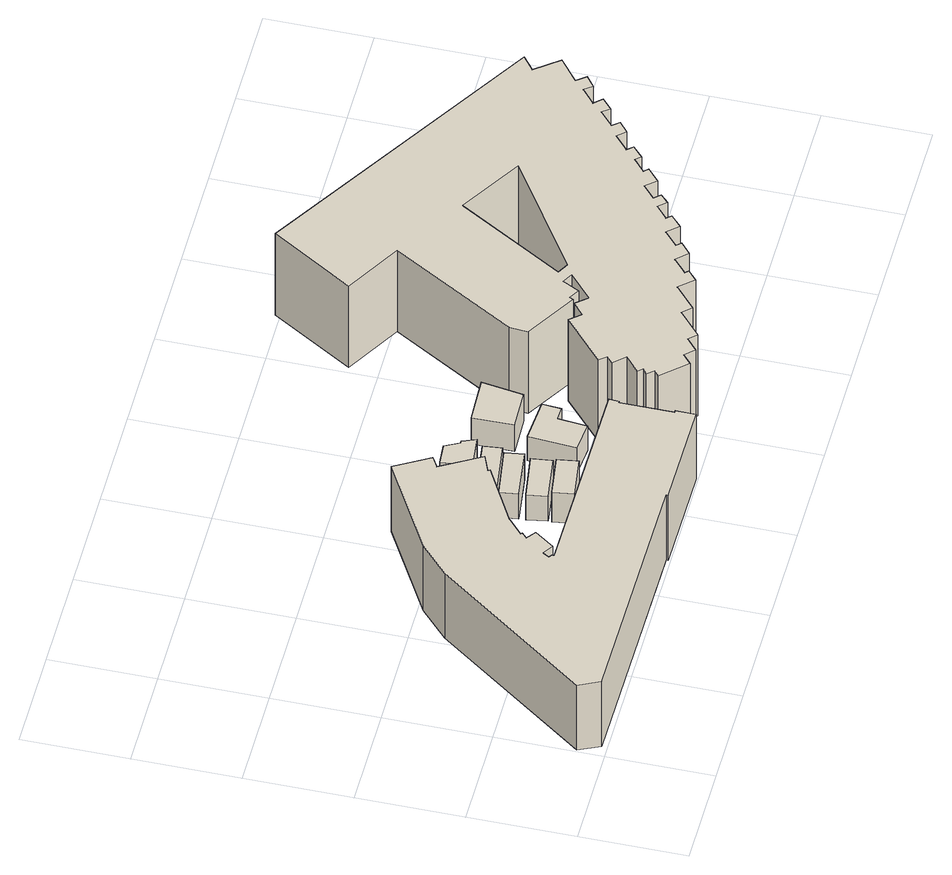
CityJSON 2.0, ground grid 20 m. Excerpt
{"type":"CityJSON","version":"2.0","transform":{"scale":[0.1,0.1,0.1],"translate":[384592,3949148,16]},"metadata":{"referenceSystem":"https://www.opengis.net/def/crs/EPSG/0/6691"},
"CityObjects":{
"building1":{"type":"Building","attributes":{"class":3002,"usage":412,"measuredHeight":24.3,"storeysAboveGround":7,"storeysBelowGround":1,"prefecture":13,"city":13104,"footprintArea":1644.53,"fireproofType":1001,"coverageRatio":60,"floorAreaRatio":300,"surveyYear":2021,"urbanPlanType":21,"areaClassificationType":22,"landUseType":211,"districts":"5","detailedUsage":"1320","floodRisk_description":10,"floodRisk_rank":1,"floodRisk_depth":0.04,"floodRisk_adminType":2,"floodRisk_scale":2},"geometry":[{"type":"Solid","lod":"1","boundaries":[[[[0,1,2,3,4,5,6,7,8,9,10,11,12,13,14,15,16,17,18,19,20,21,22,23,24,25,26,27]],[[0,27,28,29]],[[27,26,30,28]],[[26,25,31,30]],[[25,24,32,31]],[[24,23,33,32]],[[23,22,34,33]],[[22,21,35,34]],[[21,20,36,35]],[[20,19,37,36]],[[19,18,38,37]],[[18,17,39,38]],[[17,16,40,39]],[[16,15,41,40]],[[15,14,42,41]],[[14,13,43,42]],[[13,12,44,43]],[[12,11,45,44]],[[11,10,46,45]],[[10,9,47,46]],[[9,8,48,47]],[[8,7,49,48]],[[7,6,50,49]],[[6,5,51,50]],[[5,4,52,51]],[[4,3,53,52]],[[3,2,54,53]],[[2,1,55,54]],[[1,0,29,55]],[[29,28,30,31,32,33,34,35,36,37,38,39,40,41,42,43,44,45,46,47,48,49,50,51,52,53,54,55]]]]}]},
"building2":{"type":"Building","attributes":{"class":3001,"usage":411,"measuredHeight":8.4,"storeysAboveGround":3,"storeysBelowGround":0,"prefecture":13,"city":13104,"footprintArea":28.53,"fireproofType":1002,"coverageRatio":60,"floorAreaRatio":300,"surveyYear":2021,"urbanPlanType":21,"areaClassificationType":22,"landUseType":211,"districts":"5","detailedUsage":"1310","floodRisk_description":10,"floodRisk_rank":1,"floodRisk_depth":0.34,"floodRisk_adminType":2,"floodRisk_scale":2},"geometry":[{"type":"Solid","lod":"1","boundaries":[[[[56,57,58,59]],[[56,59,60,61]],[[59,58,62,60]],[[58,57,63,62]],[[57,56,61,63]],[[61,60,62,63]]]]}]},
"building3":{"type":"Building","attributes":{"class":3001,"usage":411,"measuredHeight":7.1,"storeysAboveGround":3,"storeysBelowGround":0,"prefecture":13,"city":13104,"footprintArea":50.86,"fireproofType":1002,"coverageRatio":60,"floorAreaRatio":300,"surveyYear":2021,"urbanPlanType":21,"areaClassificationType":22,"landUseType":211,"districts":"5","detailedUsage":"1310","floodRisk_description":10,"floodRisk_rank":1,"floodRisk_depth":0.21,"floodRisk_adminType":2,"floodRisk_scale":2},"geometry":[{"type":"Solid","lod":"1","boundaries":[[[[64,65,66,67]],[[64,67,68,69]],[[67,66,70,68]],[[66,65,71,70]],[[65,64,69,71]],[[69,68,70,71]]]]}]},
"building4":{"type":"Building","attributes":{"class":3001,"usage":412,"measuredHeight":6.5,"storeysAboveGround":2,"storeysBelowGround":0,"prefecture":13,"city":13104,"footprintArea":42.41,"fireproofType":1003,"coverageRatio":60,"floorAreaRatio":300,"surveyYear":2021,"urbanPlanType":21,"areaClassificationType":22,"landUseType":211,"districts":"5","detailedUsage":"1320","floodRisk_description":10,"floodRisk_rank":1,"floodRisk_depth":0.34,"floodRisk_adminType":2,"floodRisk_scale":2},"geometry":[{"type":"Solid","lod":"1","boundaries":[[[[72,73,74,75]],[[72,75,76,77]],[[75,74,78,76]],[[74,73,79,78]],[[73,72,77,79]],[[77,76,78,79]]]]}]},
"building5":{"type":"Building","attributes":{"class":3001,"usage":461,"measuredHeight":6.7,"storeysAboveGround":9999,"storeysBelowGround":9999,"prefecture":13,"city":13104,"footprintArea":-9999,"fireproofType":1011,"coverageRatio":60,"floorAreaRatio":300,"surveyYear":1,"urbanPlanType":21,"areaClassificationType":22,"landUseType":211,"districts":"5","detailedUsage":"0","floodRisk_description":10,"floodRisk_rank":1,"floodRisk_depth":0.34,"floodRisk_adminType":2,"floodRisk_scale":2},"geometry":[{"type":"Solid","lod":"1","boundaries":[[[[80,81,82,83]],[[80,83,84,85]],[[83,82,86,84]],[[82,81,87,86]],[[81,80,85,87]],[[85,84,86,87]]]]}]},
"building6":{"type":"Building","attributes":{"class":3001,"usage":411,"measuredHeight":7.8,"storeysAboveGround":3,"storeysBelowGround":0,"prefecture":13,"city":13104,"footprintArea":42.02,"fireproofType":1002,"coverageRatio":60,"floorAreaRatio":300,"surveyYear":2021,"urbanPlanType":21,"areaClassificationType":22,"landUseType":211,"districts":"5","detailedUsage":"1310","floodRisk_description":10,"floodRisk_rank":1,"floodRisk_depth":0.34,"floodRisk_adminType":2,"floodRisk_scale":2},"geometry":[{"type":"Solid","lod":"1","boundaries":[[[[88,89,90,91]],[[88,91,92,93]],[[91,90,94,92]],[[90,89,95,94]],[[89,88,93,95]],[[93,92,94,95]]]]}]},
"building7":{"type":"Building","attributes":{"class":3001,"usage":411,"measuredHeight":8,"storeysAboveGround":3,"storeysBelowGround":0,"prefecture":13,"city":13104,"footprintArea":50.86,"fireproofType":1002,"coverageRatio":60,"floorAreaRatio":300,"surveyYear":2021,"urbanPlanType":21,"areaClassificationType":22,"landUseType":211,"districts":"5","detailedUsage":"1310","floodRisk_description":10,"floodRisk_rank":1,"floodRisk_depth":0.21,"floodRisk_adminType":2,"floodRisk_scale":2},"geometry":[{"type":"Solid","lod":"1","boundaries":[[[[96,97,98,99,100,101]],[[96,101,102,103]],[[101,100,104,102]],[[100,99,105,104]],[[99,98,106,105]],[[98,97,107,106]],[[97,96,103,107]],[[103,102,104,105,106,107]]]]}]},
"building8":{"type":"Building","attributes":{"class":3001,"usage":411,"measuredHeight":8.7,"storeysAboveGround":2,"storeysBelowGround":0,"prefecture":13,"city":13104,"footprintArea":61.2,"fireproofType":1002,"coverageRatio":60,"floorAreaRatio":300,"surveyYear":2021,"urbanPlanType":21,"areaClassificationType":22,"landUseType":211,"districts":"5","detailedUsage":"1310","floodRisk_description":10,"floodRisk_rank":2,"floodRisk_depth":0.72,"floodRisk_adminType":2,"floodRisk_scale":2},"geometry":[{"type":"Solid","lod":"1","boundaries":[[[[108,109,110,111,112,113]],[[108,113,114,115]],[[113,112,116,114]],[[112,111,117,116]],[[111,110,118,117]],[[110,109,119,118]],[[109,108,115,119]],[[115,114,116,117,118,119]]]]}]},
"building9":{"type":"Building","attributes":{"class":3001,"usage":411,"measuredHeight":8.8,"storeysAboveGround":2,"storeysBelowGround":0,"prefecture":13,"city":13104,"footprintArea":63.61,"fireproofType":1003,"coverageRatio":60,"floorAreaRatio":300,"surveyYear":2021,"urbanPlanType":21,"areaClassificationType":22,"landUseType":211,"districts":"5","detailedUsage":"1310","floodRisk_description":10,"floodRisk_rank":2,"floodRisk_depth":0.62,"floodRisk_adminType":2,"floodRisk_scale":2},"geometry":[{"type":"Solid","lod":"1","boundaries":[[[[120,121,122,123]],[[120,123,124,125]],[[123,122,126,124]],[[122,121,127,126]],[[121,120,125,127]],[[125,124,126,127]]]]}]},
"building10":{"type":"Building","attributes":{"class":3002,"usage":412,"measuredHeight":20.8,"storeysAboveGround":5,"storeysBelowGround":0,"prefecture":13,"city":13104,"footprintArea":2749.16,"fireproofType":1001,"coverageRatio":60,"floorAreaRatio":300,"surveyYear":2021,"urbanPlanType":21,"areaClassificationType":22,"landUseType":211,"districts":"5","detailedUsage":"1320","floodRisk_description":10,"floodRisk_rank":2,"floodRisk_depth":0.67,"floodRisk_adminType":2,"floodRisk_scale":2},"geometry":[{"type":"Solid","lod":"1","boundaries":[[[[128,129,130,131,132,133,134,135,136,137,138,139,140,141,142,143,144,145,146,147,148,149,150,151,152,153,154,155,156,157,158,159,160,161,162,163,164,165,166,167,168,169,170,171,172,173,174,175,176,177,178,179,180,181,182,183,184,185,186,187,188,189,190,191,192,193,194,195,196],[197,198,199,200]],[[128,196,201,202]],[[196,195,203,201]],[[195,194,204,203]],[[194,193,205,204]],[[193,192,206,205]],[[192,191,207,206]],[[191,190,208,207]],[[190,189,209,208]],[[189,188,210,209]],[[188,187,211,210]],[[187,186,212,211]],[[186,185,213,212]],[[185,184,214,213]],[[184,183,215,214]],[[183,182,216,215]],[[182,181,217,216]],[[181,180,218,217]],[[180,179,219,218]],[[179,178,220,219]],[[178,177,221,220]],[[177,176,222,221]],[[176,175,223,222]],[[175,174,224,223]],[[174,173,225,224]],[[173,172,226,225]],[[172,171,227,226]],[[171,170,228,227]],[[170,169,229,228]],[[169,168,230,229]],[[168,167,231,230]],[[167,166,232,231]],[[166,165,233,232]],[[165,164,234,233]],[[164,163,235,234]],[[163,162,236,235]],[[162,161,237,236]],[[161,160,238,237]],[[160,159,239,238]],[[159,158,240,239]],[[158,157,241,240]],[[157,156,242,241]],[[156,155,243,242]],[[155,154,244,243]],[[154,153,245,244]],[[153,152,246,245]],[[152,151,247,246]],[[151,150,248,247]],[[150,149,249,248]],[[149,148,250,249]],[[148,147,251,250]],[[147,146,252,251]],[[146,145,253,252]],[[145,144,254,253]],[[144,143,255,254]],[[143,142,256,255]],[[142,141,257,256]],[[141,140,258,257]],[[140,139,259,258]],[[139,138,260,259]],[[138,137,261,260]],[[137,136,262,261]],[[136,135,263,262]],[[135,134,264,263]],[[134,133,265,264]],[[133,132,266,265]],[[132,131,267,266]],[[131,130,268,267]],[[130,129,269,268]],[[129,128,202,269]],[[197,200,270,271]],[[200,199,272,270]],[[199,198,273,272]],[[198,197,271,273]],[[202,201,203,204,205,206,207,208,209,210,211,212,213,214,215,216,217,218,219,220,221,222,223,224,225,226,227,228,229,230,231,232,233,234,235,236,237,238,239,240,241,242,243,244,245,246,247,248,249,250,251,252,253,254,255,256,257,258,259,260,261,262,263,264,265,266,267,268,269],[271,270,272,273]]]]}]}
},
"vertices":[
[21,10,13],[2,50,13],[212,338,13],[268,390,13],[442,489,13],[480,424,13],[460,412,13],[504,337,13],[472,324,13],[474,320,13],[368,261,13],[336,232,13],[339,230,13],[329,220,13],[346,207,13],[320,170,13],[300,183,13],[293,171,13],[299,167,13],[299,163,13],[690,160,13],[689,141,13],[686,141,13],[686,41,13],[690,41,13],[690,3,13],[487,4,13],[487,8,13],[487,8,175],[21,10,175],[487,4,175],[690,3,175],[690,41,175],[686,41,175],[686,141,175],[689,141,175],[690,160,175],[299,163,175],[299,167,175],[293,171,175],[300,183,175],[320,170,175],[346,207,175],[329,220,175],[339,230,175],[336,232,175],[368,261,175],[474,320,175],[472,324,175],[504,337,175],[460,412,175],[480,424,175],[442,489,175],[268,390,175],[212,338,175],[2,50,175],
[532,224,10],[612,235,10],[618,195,10],[538,184,10],[538,184,84],[532,224,84],[618,195,84],[612,235,84],
[542,429,13],[548,375,13],[507,371,13],[501,424,13],[501,424,77],[542,429,77],[507,371,77],[548,375,77],
[620,242,10],[533,230,10],[527,269,10],[615,282,10],[615,282,72],[620,242,72],[527,269,72],[533,230,72],
[621,294,11],[525,281,11],[520,316,11],[616,330,11],[616,330,74],[621,294,74],[520,316,74],[525,281,74],
[623,333,12],[519,319,12],[514,355,12],[619,369,12],[619,369,78],[623,333,78],[514,355,78],[519,319,78],
[625,380,13],[562,372,13],[555,430,13],[596,433,13],[610,406,13],[614,406,13],[614,406,86],[625,380,86],[610,406,86],[596,433,86],[555,430,86],[562,372,86],
[660,209,10],[667,300,10],[749,294,10],[746,258,10],[721,259,10],[716,204,10],[716,204,71],[660,209,71],[721,259,71],[746,258,71],[749,294,71],[667,300,71],
[680,404,13],[768,407,13],[756,328,13],[681,326,13],[681,326,79],[680,404,79],[756,328,79],[768,407,79],
[913,295,10],[897,264,10],[878,275,10],[874,268,10],[779,326,10],[782,360,10],[918,594,10],[813,655,10],[907,810,10],[1426,490,10],[1399,469,10],[1434,424,10],[1391,390,10],[1405,372,10],[1385,356,10],[1373,371,10],[1345,347,10],[1359,332,10],[1339,314,10],[1328,328,10],[1300,303,10],[1311,290,10],[1291,273,10],[1277,289,10],[1249,264,10],[1259,253,10],[1238,234,10],[1229,244,10],[1205,223,10],[1213,215,10],[1188,193,10],[1171,213,10],[1146,191,10],[1157,179,10],[1141,164,10],[1128,179,10],[1104,158,10],[1112,149,10],[1090,129,10],[1071,150,10],[1044,126,10],[1052,117,10],[1030,98,10],[1010,119,10],[983,95,10],[989,89,10],[970,72,10],[946,99,10],[903,61,10],[888,78,10],[842,37,10],[828,52,10],[805,32,10],[789,50,10],[771,34,10],[729,81,10],[739,89,10],[728,102,10],[739,110,10],[731,119,10],[760,145,10],[740,167,10],[753,178,10],[742,191,10],[825,265,10],[843,244,10],[866,264,10],[884,243,10],[931,285,10],[1166,437,10],[1050,509,10],[933,309,10],[953,298,10],[931,285,213],[913,295,213],[884,243,213],[866,264,213],[843,244,213],[825,265,213],[742,191,213],[753,178,213],[740,167,213],[760,145,213],[731,119,213],[739,110,213],[728,102,213],[739,89,213],[729,81,213],[771,34,213],[789,50,213],[805,32,213],[828,52,213],[842,37,213],[888,78,213],[903,61,213],[946,99,213],[970,72,213],[989,89,213],[983,95,213],[1010,119,213],[1030,98,213],[1052,117,213],[1044,126,213],[1071,150,213],[1090,129,213],[1112,149,213],[1104,158,213],[1128,179,213],[1141,164,213],[1157,179,213],[1146,191,213],[1171,213,213],[1188,193,213],[1213,215,213],[1205,223,213],[1229,244,213],[1238,234,213],[1259,253,213],[1249,264,213],[1277,289,213],[1291,273,213],[1311,290,213],[1300,303,213],[1328,328,213],[1339,314,213],[1359,332,213],[1345,347,213],[1373,371,213],[1385,356,213],[1405,372,213],[1391,390,213],[1434,424,213],[1399,469,213],[1426,490,213],[907,810,213],[813,655,213],[918,594,213],[782,360,213],[779,326,213],[874,268,213],[878,275,213],[897,264,213],[953,298,213],[1166,437,213],[933,309,213],[1050,509,213]
]}
